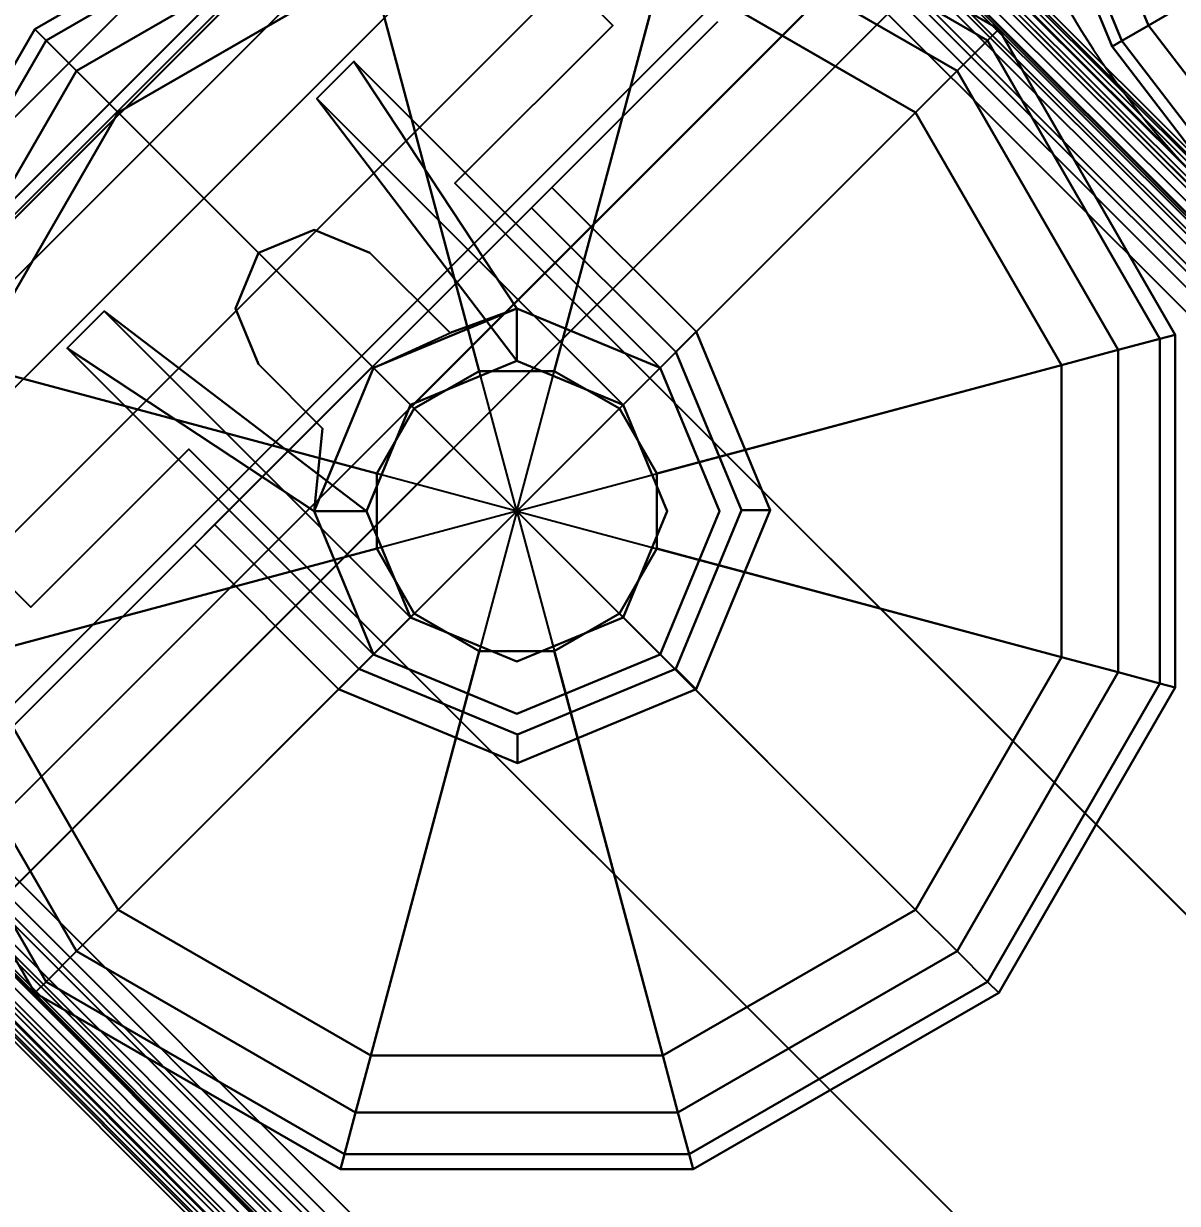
# Model space of a CAD drawing. Extents: x -170 to 1783, y -20 to 1205.
# Drawn here: x -49.367 to -47.756, y 407.389 to 409.037 of the extents above; entities that cross this region are included whole.
import ezdxf
from ezdxf.enums import TextEntityAlignment as Align

# ---------------------------------------------------------------- set-up
doc = ezdxf.new("R2010")
doc.units = 0
doc.header["$LTSCALE"] = 96
doc.header["$MEASUREMENT"] = 0
for name, color, linetype in [('A-FURN-3-PANEL-GLIDE', 7, 'Continuous'), ('A-FURN-3-PANEL-GLIDE-HOUSING', 7, 'Continuous'), ('A-FURN-3-PANEL-RACE', 7, 'Continuous'), ('A-FURN-3-PANEL-SIDE1', 7, 'Continuous'), ('A-FURN-3-PANEL-SIDE2', 7, 'Continuous'), ('A-FURN-3-PANEL-TOPCAP', 7, 'Continuous'), ('A-FURN-3-PANEL-TRIM', 7, 'Continuous'), ('A-FURN-3-WKSF-TRIM', 7, 'Continuous'), ('A-FURN-P-PNLS', 7, 'Continuous'), ('A-FURN-P-WKSF', 7, 'Continuous'), ('MAIN_PANEL', 7, 'Continuous'), ('MAIN_PANEL_COMP', 7, 'Continuous'), ('MAIN_WKSURF', 7, 'Continuous'), ('SM', 7, 'Continuous')]:
    doc.layers.add(name, color=color, linetype=linetype)

# ---------------------------------------------------------------- blocks, each defined once
blk = doc.blocks.new('EC-EFN-244')
at = {"layer": 'A-FURN-3-PANEL-GLIDE', "color": 20, "linetype": 'Continuous'}
for points in [[(22.6501, 1.8052, 0.2464), (22.6391, 1.8242, 0.1642), (23.115, 1.9517, 0.1642), (23.115, 1.9297, 0.2464)], [(22.6391, 1.8242, 0.1642), (22.6501, 1.8052, 0.0821), (23.115, 1.9297, 0.0821), (23.115, 1.9517, 0.1642)], [(23.115, 1.9297, 0.2464), (23.115, 1.9517, 0.1642), (23.5909, 1.8242, 0.1642), (23.5799, 1.8052, 0.2464)], [(23.115, 1.9517, 0.1642), (23.115, 1.9297, 0.0821), (23.5799, 1.8052, 0.0821), (23.5909, 1.8242, 0.1642)], [(22.6802, 1.7531, 0.3065), (22.6501, 1.8052, 0.2464), (23.115, 1.9297, 0.2464), (23.115, 1.8696, 0.3065)], [(22.6501, 1.8052, 0.0821), (22.6802, 1.7531, 0.022), (23.115, 1.8696, 0.022), (23.115, 1.9297, 0.0821)], [(23.115, 1.8696, 0.3065), (23.115, 1.9297, 0.2464), (23.5799, 1.8052, 0.2464), (23.5498, 1.7531, 0.3065)], [(23.115, 1.9297, 0.0821), (23.115, 1.8696, 0.022), (23.5498, 1.7531, 0.022), (23.5799, 1.8052, 0.0821)], [(22.7213, 1.682, 0.3285), (22.6802, 1.7531, 0.3065), (23.115, 1.8696, 0.3065), (23.115, 1.7875, 0.3285)], [(22.6802, 1.7531, 0.022), (22.7213, 1.682), (23.115, 1.7875), (23.115, 1.8696, 0.022)], [(23.115, 1.7875, 0.3285), (23.115, 1.8696, 0.3065), (23.5498, 1.7531, 0.3065), (23.5088, 1.682, 0.3285)], [(23.115, 1.8696, 0.022), (23.115, 1.7875), (23.5088, 1.682), (23.5498, 1.7531, 0.022)], [(22.3098, 1.4649, 0.2464), (22.2908, 1.4759, 0.1642), (22.6391, 1.8242, 0.1642), (22.6501, 1.8052, 0.2464)], [(22.2908, 1.4759, 0.1642), (22.3098, 1.4649, 0.0821), (22.6501, 1.8052, 0.0821), (22.6391, 1.8242, 0.1642)], [(22.3619, 1.4348, 0.3065), (22.3098, 1.4649, 0.2464), (22.6501, 1.8052, 0.2464), (22.6802, 1.7531, 0.3065)], [(22.3098, 1.4649, 0.0821), (22.3619, 1.4348, 0.022), (22.6802, 1.7531, 0.022), (22.6501, 1.8052, 0.0821)], [(23.0137, 1.1754, 0.3285), (22.7213, 1.682, 0.3285), (23.115, 1.7875, 0.3285), (23.115, 1.2025, 0.3285)], [(23.115, 1.2025, 0.3285), (23.115, 1.7875, 0.3285), (23.5088, 1.682, 0.3285), (23.2163, 1.1754, 0.3285)], [(22.433, 1.3937, 0.3285), (22.3619, 1.4348, 0.3065), (22.6802, 1.7531, 0.3065), (22.7213, 1.682, 0.3285)], [(22.3619, 1.4348, 0.022), (22.433, 1.3937), (22.7213, 1.682), (22.6802, 1.7531, 0.022)], [(22.9396, 1.1013, 0.3285), (22.433, 1.3937, 0.3285), (22.7213, 1.682, 0.3285), (23.0137, 1.1754, 0.3285)], [(23.2163, 1.1754, 0.3285), (23.5088, 1.682, 0.3285), (23.797, 1.3937, 0.3285), (23.2904, 1.1013, 0.3285)], [(22.1853, 1, 0.2464), (22.1633, 1, 0.1642), (22.2908, 1.4759, 0.1642), (22.3098, 1.4649, 0.2464)], [(22.1633, 1, 0.1642), (22.1853, 1, 0.0821), (22.3098, 1.4649, 0.0821), (22.2908, 1.4759, 0.1642)], [(23.9202, 1.4649, 0.2464), (23.9392, 1.4759, 0.1642), (24.0668, 1, 0.1642), (24.0447, 1, 0.2464)], [(23.9392, 1.4759, 0.1642), (23.9202, 1.4649, 0.0821), (24.0447, 1, 0.0821), (24.0668, 1, 0.1642)], [(22.2454, 1, 0.3065), (22.1853, 1, 0.2464), (22.3098, 1.4649, 0.2464), (22.3619, 1.4348, 0.3065)], [(22.1853, 1, 0.0821), (22.2454, 1, 0.022), (22.3619, 1.4348, 0.022), (22.3098, 1.4649, 0.0821)], [(23.8681, 1.4348, 0.3065), (23.9202, 1.4649, 0.2464), (24.0447, 1, 0.2464), (23.9846, 1, 0.3065)], [(23.9202, 1.4649, 0.0821), (23.8681, 1.4348, 0.022), (23.9846, 1, 0.022), (24.0447, 1, 0.0821)], [(22.3275, 1, 0.3285), (22.2454, 1, 0.3065), (22.3619, 1.4348, 0.3065), (22.433, 1.3937, 0.3285)], [(22.2454, 1, 0.022), (22.3275, 1), (22.433, 1.3937), (22.3619, 1.4348, 0.022)], [(23.797, 1.3937, 0.3285), (23.8681, 1.4348, 0.3065), (23.9846, 1, 0.3065), (23.9025, 1, 0.3285)], [(23.8681, 1.4348, 0.022), (23.797, 1.3937), (23.9025, 1), (23.9846, 1, 0.022)], [(22.9125, 1, 0.3285), (22.3275, 1, 0.3285), (22.433, 1.3937, 0.3285), (22.9396, 1.1013, 0.3285)], [(23.2904, 1.1013, 0.3285), (23.797, 1.3937, 0.3285), (23.9025, 1, 0.3285), (23.3175, 1, 0.3285)], [(23.0137, 1.1754, 3.5747), (23.0137, 1.1754, 0.3285), (23.115, 1.2025, 0.3285), (23.115, 1.2025, 3.5747)], [(23.115, 1.2025, 3.5747), (23.115, 1.2025, 0.3285), (23.2163, 1.1754, 0.3285), (23.2163, 1.1754, 3.5747)], [(22.9396, 1.1013, 3.5747), (22.9396, 1.1013, 0.3285), (23.0137, 1.1754, 0.3285), (23.0137, 1.1754, 3.5747)], [(23.2163, 1.1754, 3.5747), (23.2163, 1.1754, 0.3285), (23.2904, 1.1013, 0.3285), (23.2904, 1.1013, 3.5747)], [(22.9125, 1, 3.5747), (22.9125, 1, 0.3285), (22.9396, 1.1013, 0.3285), (22.9396, 1.1013, 3.5747)], [(23.2904, 1.1013, 3.5747), (23.2904, 1.1013, 0.3285), (23.3175, 1, 0.3285), (23.3175, 1, 3.5747)], [(22.3098, 0.5351, 0.2464), (22.2908, 0.5241, 0.1642), (22.1633, 1, 0.1642), (22.1853, 1, 0.2464)], [(22.2908, 0.5241, 0.1642), (22.3098, 0.5351, 0.0821), (22.1853, 1, 0.0821), (22.1633, 1, 0.1642)], [(22.3619, 0.5652, 0.3065), (22.3098, 0.5351, 0.2464), (22.1853, 1, 0.2464), (22.2454, 1, 0.3065)], [(22.3098, 0.5351, 0.0821), (22.3619, 0.5652, 0.022), (22.2454, 1, 0.022), (22.1853, 1, 0.0821)], [(22.433, 0.6063, 0.3285), (22.3619, 0.5652, 0.3065), (22.2454, 1, 0.3065), (22.3275, 1, 0.3285)], [(22.3619, 0.5652, 0.022), (22.433, 0.6063), (22.3275, 1), (22.2454, 1, 0.022)], [(22.9396, 0.8988, 0.3285), (22.433, 0.6063, 0.3285), (22.3275, 1, 0.3285), (22.9125, 1, 0.3285)], [(22.9396, 0.8988, 3.5747), (22.9396, 0.8988, 0.3285), (22.9125, 1, 0.3285), (22.9125, 1, 3.5747)], [(23.3175, 1, 3.5747), (23.3175, 1, 0.3285), (23.2904, 0.8988, 0.3285), (23.2904, 0.8988, 3.5747)], [(23.3175, 1, 0.3285), (23.9025, 1, 0.3285), (23.797, 0.6063, 0.3285), (23.2904, 0.8988, 0.3285)], [(23.9025, 1, 0.3285), (23.9846, 1, 0.3065), (23.8681, 0.5652, 0.3065), (23.797, 0.6063, 0.3285)], [(23.9846, 1, 0.022), (23.9025, 1), (23.797, 0.6063), (23.8681, 0.5652, 0.022)], [(23.9846, 1, 0.3065), (24.0447, 1, 0.2464), (23.9202, 0.5351, 0.2464), (23.8681, 0.5652, 0.3065)], [(24.0447, 1, 0.0821), (23.9846, 1, 0.022), (23.8681, 0.5652, 0.022), (23.9202, 0.5351, 0.0821)], [(24.0447, 1, 0.2464), (24.0668, 1, 0.1642), (23.9392, 0.5241, 0.1642), (23.9202, 0.5351, 0.2464)], [(24.0668, 1, 0.1642), (24.0447, 1, 0.0821), (23.9202, 0.5351, 0.0821), (23.9392, 0.5241, 0.1642)], [(23.0137, 0.8246, 0.3285), (22.7213, 0.318, 0.3285), (22.433, 0.6063, 0.3285), (22.9396, 0.8988, 0.3285)], [(23.0137, 0.8246, 3.5747), (23.0137, 0.8246, 0.3285), (22.9396, 0.8988, 0.3285), (22.9396, 0.8988, 3.5747)], [(23.2904, 0.8988, 3.5747), (23.2904, 0.8988, 0.3285), (23.2163, 0.8246, 0.3285), (23.2163, 0.8246, 3.5747)], [(23.2904, 0.8988, 0.3285), (23.797, 0.6063, 0.3285), (23.5088, 0.318, 0.3285), (23.2163, 0.8246, 0.3285)], [(23.115, 0.7975, 0.3285), (23.115, 0.2125, 0.3285), (22.7213, 0.318, 0.3285), (23.0137, 0.8246, 0.3285)], [(23.115, 0.7975, 3.5747), (23.115, 0.7975, 0.3285), (23.0137, 0.8246, 0.3285), (23.0137, 0.8246, 3.5747)], [(23.2163, 0.8246, 3.5747), (23.2163, 0.8246, 0.3285), (23.115, 0.7975, 0.3285), (23.115, 0.7975, 3.5747)], [(23.2163, 0.8246, 0.3285), (23.5088, 0.318, 0.3285), (23.115, 0.2125, 0.3285), (23.115, 0.7975, 0.3285)], [(22.7213, 0.318, 0.3285), (22.6802, 0.2469, 0.3065), (22.3619, 0.5652, 0.3065), (22.433, 0.6063, 0.3285)], [(22.6802, 0.2469, 0.022), (22.7213, 0.318), (22.433, 0.6063), (22.3619, 0.5652, 0.022)], [(22.6802, 0.2469, 0.3065), (22.6501, 0.1948, 0.2464), (22.3098, 0.5351, 0.2464), (22.3619, 0.5652, 0.3065)], [(22.6501, 0.1948, 0.0821), (22.6802, 0.2469, 0.022), (22.3619, 0.5652, 0.022), (22.3098, 0.5351, 0.0821)], [(22.6501, 0.1948, 0.2464), (22.6391, 0.1758, 0.1642), (22.2908, 0.5241, 0.1642), (22.3098, 0.5351, 0.2464)], [(22.6391, 0.1758, 0.1642), (22.6501, 0.1948, 0.0821), (22.3098, 0.5351, 0.0821), (22.2908, 0.5241, 0.1642)], [(23.115, 0.2125, 0.3285), (23.115, 0.1304, 0.3065), (22.6802, 0.2469, 0.3065), (22.7213, 0.318, 0.3285)], [(23.115, 0.1304, 0.022), (23.115, 0.2125), (22.7213, 0.318), (22.6802, 0.2469, 0.022)], [(23.5088, 0.318, 0.3285), (23.5498, 0.2469, 0.3065), (23.115, 0.1304, 0.3065), (23.115, 0.2125, 0.3285)], [(23.5498, 0.2469, 0.022), (23.5088, 0.318), (23.115, 0.2125), (23.115, 0.1304, 0.022)], [(23.115, 0.1304, 0.3065), (23.115, 0.0703, 0.2464), (22.6501, 0.1948, 0.2464), (22.6802, 0.2469, 0.3065)], [(23.115, 0.0703, 0.0821), (23.115, 0.1304, 0.022), (22.6802, 0.2469, 0.022), (22.6501, 0.1948, 0.0821)], [(23.5498, 0.2469, 0.3065), (23.5799, 0.1948, 0.2464), (23.115, 0.0703, 0.2464), (23.115, 0.1304, 0.3065)], [(23.5799, 0.1948, 0.0821), (23.5498, 0.2469, 0.022), (23.115, 0.1304, 0.022), (23.115, 0.0703, 0.0821)], [(23.115, 0.0703, 0.2464), (23.115, 0.0483, 0.1642), (22.6391, 0.1758, 0.1642), (22.6501, 0.1948, 0.2464)], [(23.115, 0.0483, 0.1642), (23.115, 0.0703, 0.0821), (22.6501, 0.1948, 0.0821), (22.6391, 0.1758, 0.1642)], [(23.5799, 0.1948, 0.2464), (23.5909, 0.1758, 0.1642), (23.115, 0.0483, 0.1642), (23.115, 0.0703, 0.2464)], [(23.5909, 0.1758, 0.1642), (23.5799, 0.1948, 0.0821), (23.115, 0.0703, 0.0821), (23.115, 0.0483, 0.1642)]]:
    blk.add_3dface(points, dxfattribs=at)
at = {"layer": 'A-FURN-3-PANEL-GLIDE', "color": 20, "linetype": 'Continuous', "invisible_edges": 12}
for points in [[(23.115, 1), (23.115, 1.7875), (22.7213, 1.682)], [(23.115, 1), (23.5088, 1.682), (23.115, 1.7875)], [(23.115, 1), (22.7213, 1.682), (22.433, 1.3937)], [(23.115, 1), (23.797, 1.3937), (23.5088, 1.682)], [(23.115, 1), (22.433, 1.3937), (22.3275, 1)], [(23.115, 1), (23.9025, 1), (23.797, 1.3937)], [(23.115, 1), (22.3275, 1), (22.433, 0.6063)], [(23.115, 1), (22.433, 0.6063), (22.7213, 0.318)], [(23.115, 1), (22.7213, 0.318), (23.115, 0.2125)], [(23.115, 1), (23.115, 0.2125), (23.5088, 0.318)], [(23.115, 1), (23.5088, 0.318), (23.797, 0.6063)], [(23.115, 1), (23.797, 0.6063), (23.9025, 1)]]:
    blk.add_3dface(points, dxfattribs=at)
at = {"layer": 'A-FURN-3-PANEL-GLIDE-HOUSING', "color": 40, "linetype": 'Continuous'}
for points in [[(23.1152, 1.3517, 3.6147), (22.8656, 1.2483, 3.6147), (22.8656, 1.2483, 4.1997), (23.1152, 1.3517, 4.1997)], [(23.1152, 1.3517, 4.1997), (22.8656, 1.2483, 4.1997), (22.8939, 1.22, 4.2397), (23.1152, 1.3117, 4.2397)], [(23.1152, 1.3117, 3.5747), (22.8939, 1.22, 3.5747), (22.8656, 1.2483, 3.6147), (23.1152, 1.3517, 3.6147)], [(23.1152, 1.3517, 4.1997), (23.1152, 1.3117, 4.2397), (23.4, 1.3117, 4.2397), (23.4, 1.3517, 4.1997)], [(23.1152, 1.3517, 4.1997), (23.4, 1.3517, 4.1997), (23.4, 1.3517, 3.6147), (23.1152, 1.3517, 3.6147)], [(23.1152, 1.3117, 3.5747), (23.1152, 1.3517, 3.6147), (23.4, 1.3517, 3.6147), (23.4, 1.3117, 3.5747)], [(23.115, 1.283, 3.5747), (22.9149, 1.2001, 3.5747), (22.9149, 1.2001, 1.7347), (23.115, 1.283, 1.7347)], [(23.3151, 1.2001, 2.2447), (23.72, 1.283, 3.3867), (23.72, 1.283, 3.5747), (23.115, 1.283, 3.5747)], [(23.3151, 1.2001, 2.2447), (23.115, 1.283, 3.5747), (23.115, 1.283, 1.7347), (23.3151, 1.2001, 1.7347)], [(23.72, 1.21, 3.3867), (23.72, 1.283, 3.3867), (23.3151, 1.2001, 2.2447), (23.2635, 1.1485, 2.2447)], [(23.72, 1.21, 3.3867), (23.72, 1.21, 3.5747), (23.72, 1.283, 3.5747), (23.72, 1.283, 3.3867)], [(22.8656, 1.2483, 3.6147), (22.7622, 0.9987, 3.6147), (22.7622, 0.9987, 4.1997), (22.8656, 1.2483, 4.1997)], [(22.8656, 1.2483, 4.1997), (22.7622, 0.9987, 4.1997), (22.8022, 0.9987, 4.2397), (22.8939, 1.22, 4.2397)], [(22.8939, 1.22, 3.5747), (22.8022, 0.9987, 3.5747), (22.7622, 0.9987, 3.6147), (22.8656, 1.2483, 3.6147)], [(23.115, 1.21, 1.7347), (22.9665, 1.1485, 1.7347), (22.9665, 1.1485, 3.5747), (23.115, 1.21, 3.5747)], [(23.115, 1.21, 3.5747), (23.72, 1.21, 3.5747), (23.72, 1.21, 3.3867), (23.2635, 1.1485, 2.2447)], [(23.2635, 1.1485, 1.7347), (23.115, 1.21, 1.7347), (23.115, 1.21, 3.5747), (23.2635, 1.1485, 2.2447)], [(22.9149, 1.2001, 3.5747), (22.832, 1, 3.5747), (22.832, 1, 1.7347), (22.9149, 1.2001, 1.7347)], [(23.3151, 1.2001, 1.7347), (23.3884, 1.11, 1.7347), (23.3884, 1.11, 2.2447), (23.3151, 1.2001, 2.2447)], [(23.398, 1, 1.7347), (23.3151, 1.2001, 1.7347), (23.3151, 1.2001, 2.2447), (23.398, 1, 2.2447)], [(22.9665, 1.1485, 1.7347), (22.905, 1, 1.7347), (22.905, 1, 3.5747), (22.9665, 1.1485, 3.5747)], [(23.325, 1, 1.7347), (23.2635, 1.1485, 1.7347), (23.2635, 1.1485, 2.2447), (23.325, 1, 2.2447)], [(23.3884, 1.11, 2.2447), (23.3884, 1.11, 1.7347), (23.515, 1.11, 1.7347), (23.515, 1.11, 2.2447)], [(23.5928, 1.0778, 2.2447), (23.515, 1.11, 2.2447), (23.515, 1.11, 1.7347), (23.5928, 1.0778, 1.7347)], [(23.625, 1, 2.2447), (23.5928, 1.0778, 2.2447), (23.5928, 1.0778, 1.7347), (23.625, 1, 1.7347)], [(22.7622, 0.9987, 3.6147), (22.8656, 0.7491, 3.6147), (22.8656, 0.7491, 4.1997), (22.7622, 0.9987, 4.1997)], [(22.7622, 0.9987, 4.1997), (22.8656, 0.7491, 4.1997), (22.8939, 0.7773, 4.2397), (22.8022, 0.9987, 4.2397)], [(22.8022, 0.9987, 3.5747), (22.8939, 0.7773, 3.5747), (22.8656, 0.7491, 3.6147), (22.7622, 0.9987, 3.6147)], [(22.832, 1, 3.5747), (22.9149, 0.7999, 3.5747), (22.9149, 0.7999, 1.7347), (22.832, 1, 1.7347)], [(22.905, 1, 1.7347), (22.9665, 0.8515, 1.7347), (22.9665, 0.8515, 3.5747), (22.905, 1, 3.5747)], [(23.2635, 0.8515, 1.7347), (23.325, 1, 1.7347), (23.325, 1, 2.2447), (23.2635, 0.8515, 2.2447)], [(23.3151, 0.7999, 1.7347), (23.398, 1, 1.7347), (23.398, 1, 2.2447), (23.3151, 0.7999, 2.2447)], [(23.3151, 0.7999, 2.2447), (23.398, 1, 2.2447), (23.3568, 0.89, 2.2447)], [(23.5928, 0.9222, 2.2447), (23.625, 1, 2.2447), (23.625, 1, 1.7347), (23.5928, 0.9222, 1.7347)], [(23.515, 0.89, 2.2447), (23.5928, 0.9222, 2.2447), (23.5928, 0.9222, 1.7347), (23.515, 0.89, 1.7347)], [(23.3568, 0.89, 1.7347), (23.3151, 0.7999, 1.7347), (23.3151, 0.7999, 2.2447), (23.3568, 0.89, 2.2447)], [(23.515, 0.89, 1.7347), (23.3568, 0.89, 1.7347), (23.3568, 0.89, 2.2447), (23.515, 0.89, 2.2447)], [(22.9665, 0.8515, 1.7347), (23.115, 0.79, 1.7347), (23.115, 0.79, 3.5747), (22.9665, 0.8515, 3.5747)], [(23.72, 0.79, 3.3867), (23.72, 0.79, 3.5747), (23.115, 0.79, 3.5747), (23.2635, 0.8515, 2.2447)], [(23.115, 0.79, 1.7347), (23.2635, 0.8515, 1.7347), (23.2635, 0.8515, 2.2447), (23.115, 0.79, 3.5747)], [(23.72, 0.717, 3.3867), (23.72, 0.79, 3.3867), (23.2635, 0.8515, 2.2447), (23.3151, 0.7999, 2.2447)], [(22.9149, 0.7999, 3.5747), (23.115, 0.717, 3.5747), (23.115, 0.717, 1.7347), (22.9149, 0.7999, 1.7347)], [(23.3151, 0.7999, 2.2447), (23.115, 0.717, 3.5747), (23.72, 0.717, 3.5747), (23.72, 0.717, 3.3867)], [(23.115, 0.717, 3.5747), (23.3151, 0.7999, 2.2447), (23.3151, 0.7999, 1.7347), (23.115, 0.717, 1.7347)], [(22.8656, 0.7491, 4.1997), (23.1152, 0.6457, 4.1997), (23.1152, 0.6857, 4.2397), (22.8939, 0.7773, 4.2397)], [(22.8939, 0.7773, 3.5747), (23.1152, 0.6857, 3.5747), (23.1152, 0.6457, 3.6147), (22.8656, 0.7491, 3.6147)], [(23.72, 0.79, 3.5747), (23.72, 0.79, 3.3867), (23.72, 0.717, 3.3867), (23.72, 0.717, 3.5747)], [(22.8656, 0.7491, 3.6147), (23.1152, 0.6457, 3.6147), (23.1152, 0.6457, 4.1997), (22.8656, 0.7491, 4.1997)], [(23.4, 0.6457, 4.1997), (23.4, 0.6857, 4.2397), (23.1152, 0.6857, 4.2397), (23.1152, 0.6457, 4.1997)], [(23.4, 0.6857, 3.5747), (23.4, 0.6457, 3.6147), (23.1152, 0.6457, 3.6147), (23.1152, 0.6857, 3.5747)], [(23.4, 0.6457, 3.6147), (23.4, 0.6457, 4.1997), (23.1152, 0.6457, 4.1997), (23.1152, 0.6457, 3.6147)]]:
    blk.add_3dface(points, dxfattribs=at)
for points, invisible_edges in [([(22.8939, 1.22, 4.2397), (22.8939, 0.7773, 4.2397), (23.1152, 0.6857, 4.2397), (23.1152, 1.3117, 4.2397)], 5), ([(23.1152, 1.3117, 3.5747), (23.115, 1.283, 3.5747), (22.9149, 1.2001, 3.5747), (22.8939, 1.22, 3.5747)], 5), ([(23.4, 1.3117, 3.5747), (23.3998, 1.283, 3.5747), (23.115, 1.283, 3.5747), (23.1152, 1.3117, 3.5747)], 4), ([(23.4, 1.3117, 4.2397), (23.1152, 1.3117, 4.2397), (23.1152, 0.6857, 4.2397), (23.4, 0.6857, 4.2397)], 2), ([(23.115, 1.283, 1.7347), (22.9149, 1.2001, 1.7347), (22.9665, 1.1485, 1.7347), (23.115, 1.21, 1.7347)], 10), ([(23.115, 1.283, 3.5747), (23.115, 1.21, 3.5747), (22.9665, 1.1485, 3.5747), (22.9149, 1.2001, 3.5747)], 5), ([(23.3151, 1.2001, 1.7347), (23.115, 1.283, 1.7347), (23.115, 1.21, 1.7347), (23.2635, 1.1485, 1.7347)], 10), ([(23.72, 1.283, 3.5747), (23.72, 1.21, 3.5747), (23.115, 1.21, 3.5747), (23.115, 1.283, 3.5747)], 4), ([(22.8939, 1.22, 3.5747), (22.9149, 1.2001, 3.5747), (22.832, 1, 3.5747), (22.8022, 0.9987, 3.5747)], 5), ([(22.8022, 0.9987, 4.2397), (22.8939, 0.7773, 4.2397), (22.8939, 1.22, 4.2397)], 2), ([(22.9149, 1.2001, 1.7347), (22.832, 1, 1.7347), (22.905, 1, 1.7347), (22.9665, 1.1485, 1.7347)], 10), ([(22.9149, 1.2001, 3.5747), (22.9665, 1.1485, 3.5747), (22.905, 1, 3.5747), (22.832, 1, 3.5747)], 5), ([(23.325, 1, 1.7347), (23.398, 1, 1.7347), (23.3151, 1.2001, 1.7347), (23.2635, 1.1485, 1.7347)], 5), ([(23.398, 1, 2.2447), (23.325, 1, 2.2447), (23.2635, 1.1485, 2.2447), (23.3151, 1.2001, 2.2447)], 9), ([(23.398, 1, 1.7347), (23.3884, 1.11, 1.7347), (23.3151, 1.2001, 1.7347)], 1), ([(23.398, 1, 2.2447), (23.3151, 1.2001, 2.2447), (23.3884, 1.11, 2.2447)], 13), ([(23.398, 1, 1.7347), (23.515, 1.11, 1.7347), (23.3884, 1.11, 1.7347)], 13), ([(23.398, 1, 2.2447), (23.3884, 1.11, 2.2447), (23.515, 1.11, 2.2447)], 13), ([(23.398, 1, 1.7347), (23.515, 0.89, 1.7347), (23.515, 1.11, 1.7347)], 15), ([(23.398, 1, 2.2447), (23.515, 1.11, 2.2447), (23.515, 0.89, 2.2447)], 15), ([(23.515, 0.89, 1.7347), (23.5928, 0.9222, 1.7347), (23.5928, 1.0778, 1.7347), (23.515, 1.11, 1.7347)], 10), ([(23.515, 0.89, 2.2447), (23.515, 1.11, 2.2447), (23.5928, 1.0778, 2.2447), (23.5928, 0.9222, 2.2447)], 5), ([(23.5928, 0.9222, 2.2447), (23.5928, 1.0778, 2.2447), (23.625, 1, 2.2447)], 1), ([(23.5928, 0.9222, 1.7347), (23.625, 1, 1.7347), (23.5928, 1.0778, 1.7347)], 12), ([(22.8022, 0.9987, 3.5747), (22.832, 1, 3.5747), (22.9149, 0.7999, 3.5747), (22.8939, 0.7773, 3.5747)], 5), ([(22.905, 1, 1.7347), (22.832, 1, 1.7347), (22.9149, 0.7999, 1.7347), (22.9665, 0.8515, 1.7347)], 5), ([(22.9149, 0.7999, 3.5747), (22.832, 1, 3.5747), (22.905, 1, 3.5747), (22.9665, 0.8515, 3.5747)], 10), ([(23.2635, 0.8515, 1.7347), (23.3151, 0.7999, 1.7347), (23.398, 1, 1.7347), (23.325, 1, 1.7347)], 5), ([(23.3151, 0.7999, 2.2447), (23.2635, 0.8515, 2.2447), (23.325, 1, 2.2447), (23.398, 1, 2.2447)], 12), ([(23.3151, 0.7999, 1.7347), (23.3568, 0.89, 1.7347), (23.398, 1, 1.7347)], 2), ([(23.515, 0.89, 1.7347), (23.398, 1, 1.7347), (23.3568, 0.89, 1.7347)], 3), ([(23.515, 0.89, 2.2447), (23.3568, 0.89, 2.2447), (23.398, 1, 2.2447)], 14), ([(22.9665, 0.8515, 1.7347), (22.9149, 0.7999, 1.7347), (23.115, 0.717, 1.7347), (23.115, 0.79, 1.7347)], 5), ([(23.115, 0.79, 3.5747), (23.115, 0.717, 3.5747), (22.9149, 0.7999, 3.5747), (22.9665, 0.8515, 3.5747)], 5), ([(23.115, 0.79, 1.7347), (23.115, 0.717, 1.7347), (23.3151, 0.7999, 1.7347), (23.2635, 0.8515, 1.7347)], 5), ([(22.8939, 0.7773, 3.5747), (22.9149, 0.7999, 3.5747), (23.115, 0.717, 3.5747), (23.1152, 0.6857, 3.5747)], 5), ([(23.72, 0.79, 3.5747), (23.72, 0.717, 3.5747), (23.115, 0.717, 3.5747), (23.115, 0.79, 3.5747)], 4), ([(23.3998, 0.717, 3.5747), (23.4, 0.6857, 3.5747), (23.1152, 0.6857, 3.5747), (23.115, 0.717, 3.5747)], 4)]:
    blk.add_3dface(points, dxfattribs=dict(at, invisible_edges=invisible_edges))
at = {"layer": 'A-FURN-3-PANEL-RACE', "color": 40, "linetype": 'Continuous'}
for points, invisible_edges in [([(0.08, 2.0125, 3.515), (0.08, 2.0125, 0.3963), (23.92, 2.0125, 0.3963), (23.92, 2.0125, 3.515)], 8), ([(0.5, 1.5745, 0.3963), (23.5, 1.5745, 0.3963), (0.08, 2.0125, 0.3963), (0.08, 1.5745, 0.3963)], 3), ([(23.5, 1.5745, 0.3963), (23.92, 1.5745, 0.3963), (23.92, 2.0125, 0.3963), (0.08, 2.0125, 0.3963)], 8), ([(0.6, 2.0125, 4.0847), (0.6, 2.0125, 3.515), (23.4, 2.0125, 3.515), (23.4, 2.0125, 4.0847)], 2), ([(23.86, 1.9525, 0.4563), (0.14, 1.9525, 0.4563), (0.14, 1.9525, 3.515), (23.86, 1.9525, 3.515)], 4), ([(0.5, 1.5745, 0.4563), (0.14, 1.5745, 0.4563), (0.14, 1.9525, 0.4563), (23.5, 1.5745, 0.4563)], 12), ([(23.5, 1.5745, 0.4563), (0.14, 1.9525, 0.4563), (23.86, 1.9525, 0.4563), (23.86, 1.5745, 0.4563)], 1), ([(23.4, 1.9525, 3.515), (0.6, 1.9525, 3.515), (0.6, 1.9525, 4.0847), (23.4, 1.9525, 4.0847)], 1), ([(23.5, 1.2625, 0.3963), (23.5, 1.5745, 0.3963), (0.5, 1.5745, 0.3963), (21.902, 1.2625, 0.3963)], 6), ([(23.5, 1.2625, 0.4563), (21.902, 1.2625, 0.4563), (0.5, 1.5745, 0.4563), (23.5, 1.5745, 0.4563)], 6), ([(23.5, 1.5745, 0.3963), (23.5, 1.5745, 0.4563), (23.86, 1.5745, 0.4563), (23.92, 1.5745, 0.3963)], 4), ([(0.5, 0.7375, 0.4563), (2.098, 0.7375, 0.4563), (23.5, 0.4255, 0.4563), (0.5, 0.4255, 0.4563)], 6), ([(0.5, 0.7375, 0.3963), (0.5, 0.4255, 0.3963), (23.5, 0.4255, 0.3963), (2.098, 0.7375, 0.3963)], 6), ([(21.902, 0.7375, 0.4563), (23.5, 0.7375, 0.4563), (23.5, 0.4255, 0.4563), (2.098, 0.7375, 0.4563)], 12), ([(21.902, 0.7375, 0.3963), (2.098, 0.7375, 0.3963), (23.5, 0.4255, 0.3963), (23.5, 0.7375, 0.3963)], 3), ([(0.5, 0.4255, 0.3963), (0.08, 0.4255, 0.3963), (0.08, -0.0125, 0.3963), (23.92, -0.0125, 0.3963)], 8), ([(0.5, 0.4255, 0.4563), (23.86, 0.0475, 0.4563), (0.14, 0.0475, 0.4563), (0.14, 0.4255, 0.4563)], 1), ([(23.5, 0.4255, 0.3963), (0.5, 0.4255, 0.3963), (23.92, -0.0125, 0.3963), (23.92, 0.4255, 0.3963)], 3), ([(23.5, 0.4255, 0.4563), (23.86, 0.4255, 0.4563), (23.86, 0.0475, 0.4563), (0.5, 0.4255, 0.4563)], 12), ([(23.5, 0.4255, 0.3963), (23.92, 0.4255, 0.3963), (23.86, 0.4255, 0.4563), (23.5, 0.4255, 0.4563)], 2), ([(0.14, 0.0475, 0.4563), (23.86, 0.0475, 0.4563), (23.86, 0.0475, 3.515), (0.14, 0.0475, 3.515)], 4), ([(0.6, 0.0475, 3.515), (23.4, 0.0475, 3.515), (23.4, 0.0475, 4.0847), (0.6, 0.0475, 4.0847)], 1), ([(23.92, -0.0125, 3.515), (23.92, -0.0125, 0.3963), (0.08, -0.0125, 0.3963), (0.08, -0.0125, 3.515)], 8), ([(23.4, -0.0125, 4.0847), (23.4, -0.0125, 3.515), (0.6, -0.0125, 3.515), (0.6, -0.0125, 4.0847)], 2)]:
    blk.add_3dface(points, dxfattribs=dict(at, invisible_edges=invisible_edges))
for points in [[(0.6, 2.0072, 4.1248), (0.6, 2.0125, 4.0847), (23.4, 2.0125, 4.0847), (23.4, 2.0072, 4.1248)], [(0.6, 1.9918, 4.1622), (0.6, 2.0072, 4.1248), (23.4, 2.0072, 4.1248), (23.4, 1.9918, 4.1622)], [(0.6, 1.9671, 4.1943), (0.6, 1.9918, 4.1622), (23.4, 1.9918, 4.1622), (23.4, 1.9671, 4.1943)], [(0.6, 1.935, 4.2189), (0.6, 1.9671, 4.1943), (23.4, 1.9671, 4.1943), (23.4, 1.935, 4.2189)], [(23.4, 1.9493, 4.1093), (23.4, 1.9525, 4.0847), (0.6, 1.9525, 4.0847), (0.6, 1.9493, 4.1093)], [(23.4, 1.9398, 4.1322), (23.4, 1.9493, 4.1093), (0.6, 1.9493, 4.1093), (0.6, 1.9398, 4.1322)], [(23.4, 1.9247, 4.1519), (23.4, 1.9398, 4.1322), (0.6, 1.9398, 4.1322), (0.6, 1.9247, 4.1519)], [(0.6, 1.8976, 4.2344), (0.6, 1.935, 4.2189), (23.4, 1.935, 4.2189), (23.4, 1.8976, 4.2344)], [(23.4, 1.905, 4.1669), (23.4, 1.9247, 4.1519), (0.6, 1.9247, 4.1519), (0.6, 1.905, 4.1669)], [(23.4, 1.8821, 4.1764), (23.4, 1.905, 4.1669), (0.6, 1.905, 4.1669), (0.6, 1.8821, 4.1764)], [(0.6, 1.8575, 4.2397), (0.6, 1.8976, 4.2344), (23.4, 1.8976, 4.2344), (23.4, 1.8575, 4.2397)], [(23.4, 1.8575, 4.1797), (23.4, 1.8821, 4.1764), (0.6, 1.8821, 4.1764), (0.6, 1.8575, 4.1797)], [(0.6, 1.8575, 4.1797), (0.6, 1.8575, 4.2397), (23.4, 1.8575, 4.2397), (23.4, 1.8575, 4.1797)], [(23.5, 1.2625, 0.3963), (23.5, 1.2625, 0.4563), (23.5, 1.5745, 0.4563), (23.5, 1.5745, 0.3963)], [(23.5, 1.2625, 0.4563), (23.5, 1.2625, 0.3963), (21.902, 1.2625, 0.3963), (21.902, 1.2625, 0.4563)], [(23.5, 0.7375, 0.4563), (21.902, 0.7375, 0.4563), (21.902, 0.7375, 0.3963), (23.5, 0.7375, 0.3963)], [(23.5, 0.7375, 0.3963), (23.5, 0.4255, 0.3963), (23.5, 0.4255, 0.4563), (23.5, 0.7375, 0.4563)], [(23.4, 0.1425, 4.1797), (23.4, 0.1425, 4.2397), (0.6, 0.1425, 4.2397), (0.6, 0.1425, 4.1797)], [(23.4, 0.1425, 4.2397), (23.4, 0.1024, 4.2344), (0.6, 0.1024, 4.2344), (0.6, 0.1425, 4.2397)], [(0.6, 0.1425, 4.1797), (0.6, 0.1179, 4.1764), (23.4, 0.1179, 4.1764), (23.4, 0.1425, 4.1797)], [(0.6, 0.1179, 4.1764), (0.6, 0.095, 4.1669), (23.4, 0.095, 4.1669), (23.4, 0.1179, 4.1764)], [(23.4, 0.1024, 4.2344), (23.4, 0.065, 4.2189), (0.6, 0.065, 4.2189), (0.6, 0.1024, 4.2344)], [(0.6, 0.095, 4.1669), (0.6, 0.0753, 4.1519), (23.4, 0.0753, 4.1519), (23.4, 0.095, 4.1669)], [(0.6, 0.0753, 4.1519), (0.6, 0.0602, 4.1322), (23.4, 0.0602, 4.1322), (23.4, 0.0753, 4.1519)], [(23.4, 0.065, 4.2189), (23.4, 0.0329, 4.1943), (0.6, 0.0329, 4.1943), (0.6, 0.065, 4.2189)], [(0.6, 0.0602, 4.1322), (0.6, 0.0507, 4.1093), (23.4, 0.0507, 4.1093), (23.4, 0.0602, 4.1322)], [(0.6, 0.0507, 4.1093), (0.6, 0.0475, 4.0847), (23.4, 0.0475, 4.0847), (23.4, 0.0507, 4.1093)], [(23.4, 0.0329, 4.1943), (23.4, 0.0082, 4.1622), (0.6, 0.0082, 4.1622), (0.6, 0.0329, 4.1943)], [(23.4, 0.0082, 4.1622), (23.4, -0.0072, 4.1248), (0.6, -0.0072, 4.1248), (0.6, 0.0082, 4.1622)], [(23.4, -0.0072, 4.1248), (23.4, -0.0125, 4.0847), (0.6, -0.0125, 4.0847), (0.6, -0.0072, 4.1248)]]:
    blk.add_3dface(points, dxfattribs=at)
at = {"layer": 'A-FURN-3-PANEL-SIDE1', "color": 7, "linetype": 'Continuous'}
for points in [[(23.3224, 1.955, 43.7401), (23.3228, 0.045, 43.7401), (0.6776, 0.045, 43.7401), (0.6776, 1.955, 43.7401)], [(23.3224, 0.045, 4.2397), (23.3224, 1.955, 4.2397), (0.6776, 1.955, 4.2397), (0.6776, 0.045, 4.2397)], [(23.3228, 0.045, 43.7401), (23.3224, 1.955, 43.7401), (23.3224, 1.955, 4.2397), (23.3224, 0.045, 4.2397)], [(23.3228, 0.045, 43.7401), (23.3224, 0.045, 4.2397), (0.6776, 0.045, 4.2397), (0.6776, 0.045, 43.7401)]]:
    blk.add_3dface(points, dxfattribs=at)
at = {"layer": 'A-FURN-3-PANEL-SIDE2', "color": 7, "linetype": 'Continuous'}
blk.add_3dface([(0.6776, 1.955, 43.7401), (0.6776, 1.955, 4.2397), (23.3224, 1.955, 4.2397), (23.3224, 1.955, 43.7401)], dxfattribs=at)
at = {"layer": 'A-FURN-3-PANEL-TOPCAP', "color": 60, "linetype": 'Continuous'}
for points, invisible_edges in [([(0.76, 2.02, 44.286), (0.76, 2.02, 44.161), (23.24, 2.02, 44.161), (23.24, 2.02, 44.286)], 5), ([(23.24, 2, 44.141), (23.24, 2.02, 44.161), (0.76, 2.02, 44.161), (0.76, 2, 44.141)], 5), ([(23.24, 2.02, 44.036), (23.24, 2, 44.056), (0.76, 2, 44.056), (0.76, 2.02, 44.036)], 5), ([(0.76, 2.02, 44.036), (0.815, 2.02, 43.7741), (23.185, 2.02, 43.7741), (23.24, 2.02, 44.036)], 5), ([(23.185, 2.02, 43.7741), (0.815, 2.02, 43.7741), (0.815, 1.986, 43.7401), (23.185, 1.986, 43.7401)], 10), ([(23.324, 2.02, 43.635), (23.324, -0.02, 43.635), (23.606, -0.02, 43.635), (23.606, 2.02, 43.635)], 5), ([(23.606, 2.02, 43.635), (23.606, -0.02, 43.635), (23.6259, 0, 43.635), (23.6259, 2, 43.635)], 5), ([(23.711, 2, 43.635), (23.711, 0, 43.635), (23.731, -0.02, 43.635), (23.731, 2.02, 43.635)], 5), ([(23.856, -0.02, 43.635), (23.856, 2.02, 43.635), (23.731, 2.02, 43.635), (23.731, -0.02, 43.635)], 5), ([(23.8715, 2.0047, 43.635), (23.856, 2.02, 43.635), (23.856, -0.02, 43.635), (23.8715, -0.0047, 43.635)], 10), ([(0.76, 2, 44.141), (0.76, 2, 44.056), (23.24, 2, 44.056), (23.24, 2, 44.141)], 5), ([(23.711, 0, 43.635), (23.711, 2, 43.635), (23.6259, 2, 43.635), (23.6259, 0, 43.635)], 5), ([(23.8715, -0.0047, 43.635), (23.8871, 0.0106, 43.635), (23.8871, 1.9894, 43.635), (23.8715, 2.0047, 43.635)], 10), ([(23.9035, 1.9727, 43.635), (23.8871, 1.9894, 43.635), (23.8871, 0.0106, 43.635), (23.9035, 0.0273, 43.635)], 10), ([(23.9035, 0.0273, 43.635), (23.92, 0.044, 43.635), (23.92, 1.956, 43.635), (23.9035, 1.9727, 43.635)], 8), ([(0.815, 0.045, 43.7401), (0.815, -0.02, 43.7741), (23.185, 0.014, 43.7401), (23.185, 0.045, 43.7401)], 1), ([(23.185, -0.02, 43.7741), (23.185, 0.014, 43.7401), (0.815, 0.014, 43.7401), (0.815, -0.02, 43.7741)], 5), ([(0.76, -0.02, 44.161), (23.24, -0.02, 44.161), (23.24, 0, 44.141), (0.76, 0, 44.141)], 10), ([(23.24, 0, 44.056), (0.76, 0, 44.056), (0.76, 0, 44.141), (23.24, 0, 44.141)], 10), ([(0.76, 0, 44.056), (23.24, 0, 44.056), (23.24, -0.02, 44.036), (0.76, -0.02, 44.036)], 10), ([(0.76, -0.02, 44.161), (0.76, -0.02, 44.286), (23.24, -0.02, 44.286), (23.24, -0.02, 44.161)], 5), ([(23.185, -0.02, 43.7741), (0.815, -0.02, 43.7741), (0.76, -0.02, 44.036), (23.24, -0.02, 44.036)], 10)]:
    blk.add_3dface(points, dxfattribs=dict(at, invisible_edges=invisible_edges))
for points in [[(23.24, 2.02, 44.286), (23.24, 2.0151, 44.3105), (0.76, 2.0151, 44.3105), (0.76, 2.02, 44.286)], [(23.24, 2.0151, 44.3105), (23.24, 2.0013, 44.3313), (0.76, 2.0013, 44.3313), (0.76, 2.0151, 44.3105)], [(23.24, 2.0013, 44.3313), (23.24, 1.9805, 44.3451), (0.76, 1.9805, 44.3451), (0.76, 2.0013, 44.3313)], [(23.24, 1.9805, 44.3451), (23.24, 1.956, 44.35), (0.76, 1.956, 44.35), (0.76, 1.9805, 44.3451)], [(23.185, 1.955, 43.7401), (23.185, 1.986, 43.7401), (0.815, 1.986, 43.7401), (0.815, 1.955, 43.7401)], [(0.76, 0.044, 44.35), (0.76, 1.956, 44.35), (23.24, 1.956, 44.35), (23.24, 0.044, 44.35)], [(23.4216, 0.044, 44.3252), (23.24, 0.044, 44.35), (23.24, 1.956, 44.35), (23.4216, 1.956, 44.3252)], [(23.5901, 0.044, 44.2528), (23.4216, 0.044, 44.3252), (23.4216, 1.956, 44.3252), (23.5901, 1.956, 44.2528)], [(23.7332, 0.044, 44.1382), (23.5901, 0.044, 44.2528), (23.5901, 1.956, 44.2528), (23.7332, 1.956, 44.1382)], [(23.8405, 0.044, 43.9895), (23.7332, 0.044, 44.1382), (23.7332, 1.956, 44.1382), (23.8405, 1.956, 43.9895)], [(23.9043, 0.044, 43.8177), (23.8405, 0.044, 43.9895), (23.8405, 1.956, 43.9895), (23.9043, 1.956, 43.8177)], [(23.92, 0.044, 43.635), (23.9043, 0.044, 43.8177), (23.9043, 1.956, 43.8177), (23.92, 1.956, 43.635)], [(0.76, 0.0195, 44.3451), (0.76, 0.044, 44.35), (23.24, 0.044, 44.35), (23.24, 0.0195, 44.3451)], [(0.76, -0.0013, 44.3313), (0.76, 0.0195, 44.3451), (23.24, 0.0195, 44.3451), (23.24, -0.0013, 44.3313)], [(0.76, -0.0151, 44.3105), (0.76, -0.0013, 44.3313), (23.24, -0.0013, 44.3313), (23.24, -0.0151, 44.3105)], [(0.76, -0.02, 44.286), (0.76, -0.0151, 44.3105), (23.24, -0.0151, 44.3105), (23.24, -0.02, 44.286)]]:
    blk.add_3dface(points, dxfattribs=at)
at = {"layer": 'A-FURN-3-PANEL-TRIM', "color": 60, "linetype": 'Continuous'}
for points in [[(23.4, 0.3185, 3.5747), (23.4, 2.1348, 3.5747), (23.4, 2.1348, 4.2397), (23.4, 0.3185, 4.2397)], [(23.9, 1.6815, 4.2397), (23.9, 1.6815, 3.5747), (23.9, 0.3185, 3.5747), (23.9, 0.3185, 4.2397)], [(23.9198, 1.6527, 43.635), (23.9198, 1.6527, 4.2397), (23.9198, 0.3473, 4.2397), (23.9198, 0.3473, 43.635)]]:
    blk.add_3dface(points, dxfattribs=at)
for points, invisible_edges in [([(23.4, 2.1348, 3.5747), (23.4, 0.3185, 3.5747), (23.9, 0.3185, 3.5747), (23.9, 1.6815, 3.5747)], 10), ([(23.4, 2.1348, 4.2397), (23.9, 1.6815, 4.2397), (23.9, 0.3185, 4.2397), (23.4, 0.3185, 4.2397)], 5), ([(23.605, -0.0328, 43.635), (23.3224, -0.0328, 43.635), (23.3224, 2.0328, 43.635), (23.605, 2.0328, 43.635)], 8), ([(23.8543, 1.6527, 43.635), (23.9198, 1.6527, 43.635), (23.9198, 0.3473, 43.635), (23.8543, 0.3473, 43.635)], 8), ([(23.7299, 0.3574, 43.635), (23.605, 0.3574, 43.635), (23.605, 1.6426, 43.635), (23.7299, 1.6426, 43.635)], 10), ([(23.8543, 0.3782, 43.635), (23.7845, 0.3782, 43.635), (23.7845, 1.6218, 43.635), (23.8543, 1.6218, 43.635)], 10)]:
    blk.add_3dface(points, dxfattribs=dict(at, invisible_edges=invisible_edges))
at = {"layer": 'A-FURN-P-PNLS', "color": 60, "linetype": 'Continuous'}
for p, q in [((0, 2), (24, 2)), ((24, 2), (24, 0)), ((24, 0), (0, 0))]:
    blk.add_line(p, q, dxfattribs=at)
blk = doc.blocks.new('EC-WYC-46-2424-T')
at = {"layer": 'A-FURN-3-WKSF-TRIM', "color": 40, "linetype": 'Continuous'}
for points in [[(47.882, -70.632, 29), (47.941, -70.632, 28.9842), (47.8964, -70.9708, 28.9842), (47.8394, -70.9555, 29)], [(47.941, -70.632, 27.7658), (47.882, -70.632, 27.75), (47.8394, -70.9555, 27.75), (47.8964, -70.9708, 27.7658)], [(47.941, -70.632, 28.9842), (47.9842, -70.632, 28.941), (47.9381, -70.982, 28.941), (47.8964, -70.9708, 28.9842)], [(47.9842, -70.632, 27.809), (47.941, -70.632, 27.7658), (47.8964, -70.9708, 27.7658), (47.9381, -70.982, 27.809)], [(47.9842, -70.632, 28.941), (48, -70.632, 28.882), (47.9534, -70.9861, 28.882), (47.9381, -70.982, 28.941)], [(48, -70.632, 27.868), (47.9842, -70.632, 27.809), (47.9381, -70.982, 27.809), (47.9534, -70.9861, 27.868)], [(48, -70.632, 28.882), (48, -70.632, 27.868), (47.9534, -70.9861, 27.868), (47.9534, -70.9861, 28.882)], [(47.8394, -70.9555, 29), (47.8964, -70.9708, 28.9842), (47.7656, -71.2865, 28.9842), (47.7145, -71.257, 29)], [(47.8964, -70.9708, 27.7658), (47.8394, -70.9555, 27.75), (47.7145, -71.257, 27.75), (47.7656, -71.2865, 27.7658)], [(47.8964, -70.9708, 28.9842), (47.9381, -70.982, 28.941), (47.803, -71.3081, 28.941), (47.7656, -71.2865, 28.9842)], [(47.9381, -70.982, 27.809), (47.8964, -70.9708, 27.7658), (47.7656, -71.2865, 27.7658), (47.803, -71.3081, 27.809)], [(47.9381, -70.982, 28.941), (47.9534, -70.9861, 28.882), (47.8167, -71.316, 28.882), (47.803, -71.3081, 28.941)], [(47.9534, -70.9861, 27.868), (47.9381, -70.982, 27.809), (47.803, -71.3081, 27.809), (47.8167, -71.316, 27.868)], [(47.9534, -70.9861, 28.882), (47.9534, -70.9861, 27.868), (47.8167, -71.316, 27.868), (47.8167, -71.316, 28.882)]]:
    blk.add_3dface(points, dxfattribs=at)
at = {"layer": 'A-FURN-P-WKSF', "color": 7, "linetype": 'Continuous'}
blk.add_arc((46.75, -70.75), 1.25, 270, 360, dxfattribs=at)
blk = doc.blocks.new('EC-EC-1')
at = {"layer": 'SM', "color": 60, "linetype": 'Continuous', "width": 0.444444}
blk.add_text('EC-1', height=4, dxfattribs=at).set_placement((5.5789, -4.2632), align=Align.BOTTOM_CENTER)

msp = doc.modelspace()

# ---------------------------------------------------------------- block references
at = {"layer": 'MAIN_PANEL', "color": 47, "linetype": 'Continuous', "rotation": 135}
msp.add_blockref('EC-EFN-244', (-31.62618, 392.71809), dxfattribs=at)
at = {"layer": 'MAIN_PANEL_COMP', "color": 47, "linetype": 'Continuous', "rotation": 315}
msp.add_blockref('EC-EC-1', (-48.58431, 409.69479), dxfattribs=at)
at = {"layer": 'MAIN_WKSURF', "color": 47, "linetype": 'Continuous', "rotation": 225}
msp.add_blockref('EC-WYC-46-2424-T', (36.25607, 392.71809), dxfattribs=at)

doc.saveas('drawing.dxf')
